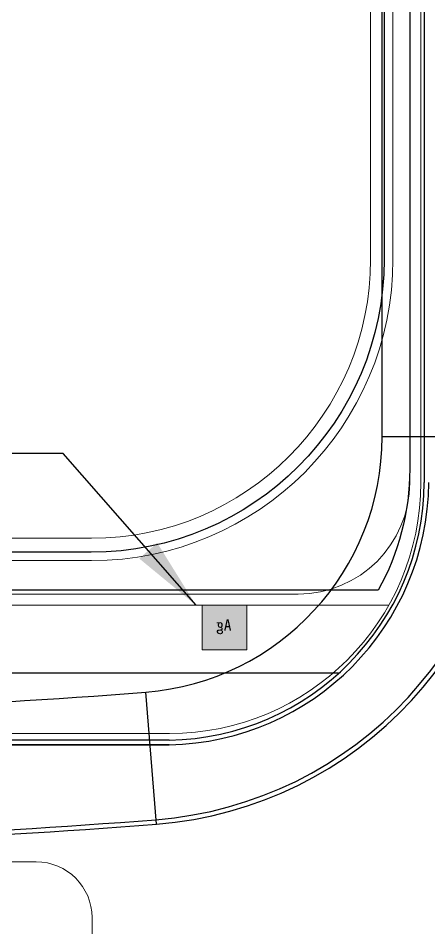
# Model space of a CAD drawing. Header units: inches. Extents: x 62 to 296, y 19 to 175.
# Drawn here: x 135.36 to 142.72, y 91.01 to 107.31 of the extents above; entities that cross this region are included whole.
import ezdxf

# ---------------------------------------------------------------- set-up
doc = ezdxf.new("R2010")
doc.units = ezdxf.units.IN
doc.header["$LTSCALE"] = 0.5
doc.header["$MEASUREMENT"] = 0
doc.layers.add('02___PRT_ALL_AXES', color=7, linetype='Continuous')
doc.layers.add('dim', color=4, linetype='Continuous')
doc.layers.add('DWG', color=7, linetype='Continuous', lineweight=18)
doc.layers.add('LCD', color=4, linetype='Continuous', lineweight=5)
doc.styles.get("Standard").update_dxf_attribs({"font": 'arial.ttf'})
doc.styles.add('宋体', font='')
doc.styles.get('宋体').set_extended_font_data('SimSun')
doc.dimstyles.get("Standard").update_dxf_attribs({"dimtxt": 0.18, "dimasz": 0.18, "dimexe": 0.18, "dimexo": 0.0625, "dimgap": 0.09, "dimtad": 0, "dimtih": 1, "dimtoh": 1, "dimdec": 4, "dimzin": 0, "dimdsep": 46, "dimtxsty": 'Standard', "dimcen": 0.09, "dimadec": 0, "dimazin": 0, "dimtfac": 1, "dimtdec": 4, "dimtofl": 0, "dimtmove": 0, "dimatfit": 3, "dimfxl": 1, "dimtolj": 1, "dimtzin": 0, "dimarcsym": 0})

msp = doc.modelspace()

# ---------------------------------------------------------------- hatches: boundary and pattern name
at = {"layer": 'LCD'}
h = msp.add_hatch(color=4, dxfattribs=at)
h.paths.add_polyline_path([(138.65805, 96.79015), (139.45805, 96.79015), (139.45805, 95.99015), (138.65805, 95.99015)])
h.paths.add_polyline_path([(139.23118, 96.58579), (138.91251, 96.58579), (138.91251, 96.24913), (139.23118, 96.24913)], flags=24)

# ---------------------------------------------------------------- linework, layer by layer
at = {"color": 7, "linetype": 'Continuous'}
for p, q in [((144.25434, 99.81107), (141.87934, 99.81107)), ((137.83608, 92.86532), (137.64889, 95.23294)), ((120.43047, 94.29015), (138.06647, 94.29015))]:
    msp.add_line(p, q, dxfattribs=at)
for centre, radius, start, end in [((137.28692, 99.81107), 6.88645, 274.520612, 0), ((137.28692, 99.81107), 6.96742, 274.520612, 0), ((127.68692, 221.23215), 128.68645, 265.4793877, 274.5206123), ((127.68692, 221.23215), 128.76742, 265.4793877, 274.5206123), ((127.68692, 221.23215), 128.76742, 265.4793877, 274.5206123)]:
    msp.add_arc(centre, radius, start, end, dxfattribs=at)
at = {"layer": '02___PRT_ALL_AXES', "color": 7, "linetype": 'Continuous'}
msp.add_line((141.87934, 99.81107), (141.87934, 126.25324), dxfattribs=at)
for centre, radius, start, end in [((137.28692, 99.81107), 4.59242, 274.520612, 0), ((127.68692, 221.23215), 126.39242, 265.4793877, 274.5206123)]:
    msp.add_arc(centre, radius, start, end, dxfattribs=at)
at = {"layer": 'dim', "color": 0}
for p, q in [((142.63647, 126.62415), (142.63647, 98.99015)), ((141.10111, 95.57015), (114.25983, 95.57015)), ((138.06647, 94.37015), (117.29447, 94.37015)), ((138.06647, 94.29015), (121.58804, 94.29015))]:
    msp.add_line(p, q, dxfattribs=at)
at = {"layer": 'dim', "color": 6}
msp.add_line((141.8078, 97.05819), (113.56927, 97.05819), dxfattribs=at)
msp.add_lwpolyline([(113.56927, 97.05819, -0.12840267), (113.00255, 99.22863), (113.00255, 126.49133, -0.41421356), (117.93537, 131.42415), (137.4417, 131.42415, -0.41421356), (142.37452, 126.49133), (142.37452, 99.22863, -0.12840267), (141.8078, 97.05819, -0.12840267)], format="xyb", dxfattribs=at)
at = {"layer": 'dim', "color": 5}
msp.add_lwpolyline([(118.69447, 130.87415), (136.66647, 130.87415, -0.41421356), (141.91647, 125.62415), (141.91647, 102.99015, -0.41421356), (136.66647, 97.74015), (118.69447, 97.74015, -0.41421356), (113.44447, 102.99015), (113.44447, 125.62415, -0.41421356)], format="xyb", close=True, dxfattribs=at)
at = {"layer": 'dim', "color": 0}
for radius in [4.65661, 4.73661]:
    msp.add_arc((137.98, 99.02597), radius, 271.046052, 359.566731, dxfattribs=at)
at = {"layer": 'DWG', "color": 30, "lineweight": 0}
for p, q in [((132.14518, 92.19015), (135.68447, 92.19015)), ((136.68447, 91.19015), (136.68447, 83.27074))]:
    msp.add_line(p, q, dxfattribs=at)
msp.add_arc((135.68447, 91.19015), 1, 0, 90, dxfattribs=at)
at = {"layer": 'LCD', "color": 1}
for p, q in [((142.37454, 126.62415), (142.37454, 98.99015)), ((141.67454, 125.62415), (141.67454, 102.99015)), ((142.07454, 125.62415), (142.07454, 102.99015)), ((118.70254, 97.99015), (136.67454, 97.99015)), ((118.70254, 97.59015), (136.67454, 97.59015)), ((140.37454, 96.99015), (115.00254, 96.99015)), ((142.00009, 96.79015), (113.37698, 96.79015))]:
    msp.add_line(p, q, dxfattribs=at)
msp.add_lwpolyline([(117.80254, 131.62415), (137.57454, 131.62415, -0.41421356), (142.57454, 126.62415), (142.57454, 98.99015, -0.41421356), (138.07454, 94.49015), (117.30254, 94.49015, -0.41421356), (112.80254, 98.99015), (112.80254, 126.62415, -0.41421356)], format="xyb", close=True, dxfattribs=at)
at = {"layer": 'LCD', "color": 4}
msp.add_lwpolyline([(139.45805, 96.79015), (138.65805, 96.79015), (138.65805, 95.99015), (139.45805, 95.99015)], close=True, dxfattribs=at)
at = {"layer": 'LCD', "color": 1}
for centre, radius in [((136.67454, 102.99015), 5), ((136.67454, 102.99015), 5.4), ((140.37454, 98.99015), 2)]:
    msp.add_arc(centre, radius, 270, 0, dxfattribs=at)

# ---------------------------------------------------------------- texts
at = {"layer": 'LCD', "color": 4, "extrusion": (0, 0, -1), "insert": (139.18118, 96.53579), "char_height": 0.2, "width": 0.0963292, "attachment_point": 1, "text_direction": (-1, 0, 0), "style": '宋体'}
msp.add_mtext('Ag', dxfattribs=at)

# ---------------------------------------------------------------- leaders
at = {"color": 4}
msp.add_leader([(138.54672, 96.79015), (136.16653, 99.50777), (129.2452, 99.50777)], dimstyle='Standard', override={"dimscale": 0.5, "dimtxt": 2.6, "dimasz": 2.6, "dimexe": 0.3, "dimexo": 0.3, "dimzin": 0, "dimtxsty": '宋体', "dimcen": 0, "dimclrt": 3, "dimtp": 0, "dimtm": 0, "dimtzin": 0}, dxfattribs=at)

doc.saveas('drawing.dxf')
